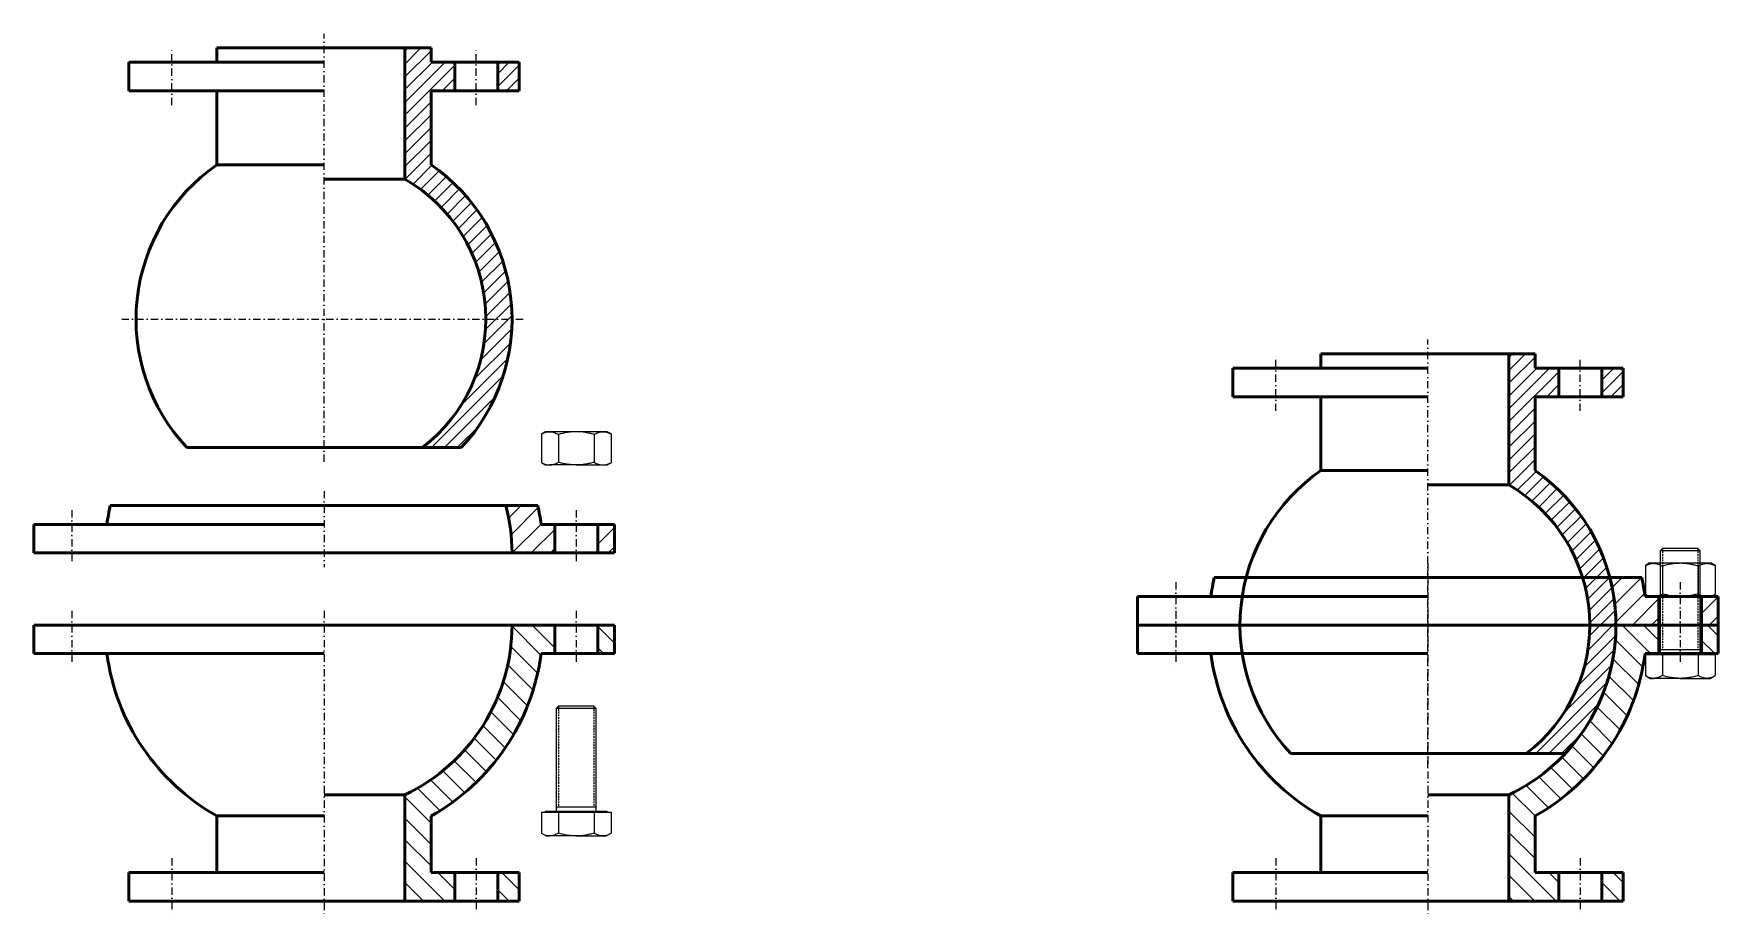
# Model space of a CAD drawing. Header units: millimetres. Extents: x 14703 to 23520, y 175 to 1762.
# Drawn here: x 19574 to 21344, y 836 to 1762 of the extents above; entities that cross this region are included whole.
import ezdxf

# ---------------------------------------------------------------- set-up
doc = ezdxf.new("R2010")
doc.units = ezdxf.units.MM
doc.header["$LTSCALE"] = 0.3
doc.linetypes.add('DASHDOTX2', pattern=[50.8, 25.4, -12.7, 0, -12.7])
doc.linetypes.add('HIDDEN', pattern=[9.525, 6.35, -3.175])
for name, color, linetype, lineweight in [('Contorno', 5, 'Continuous', 50), ('Hachura', 252, 'Continuous', 15), ('Linha de Centro', 46, 'DASHDOTX2', 9)]:
    doc.layers.add(name, color=color, linetype=linetype, lineweight=lineweight)
pattern_1 = [(135, (-3374.57, -756.258), (-11.22532, -11.22532), [])]
pattern_2 = [(45, (-3374.571, -756.258), (-6.735192, 6.735192), [])]
pattern_3 = [(45, (-3374.57, -756.258), (-10.102788, 10.102788), [])]

msp = doc.modelspace()

# ---------------------------------------------------------------- hatches: boundary and pattern name
at = {"layer": 'Hachura'}
h = msp.add_hatch(dxfattribs=at)
h.set_pattern_fill('ANSI31', color=256, scale=3)
h.set_pattern_definition(pattern_2)
h.paths.add_polyline_path([(19991.592, 1702.131), (20016.592, 1702.131), (20016.592, 1732.131), (19991.592, 1732.131), (19991.592, 1747.131), (19964.092, 1747.131), (19964.092, 1609.355, -0.26794919), (20049.092, 1462.131), (20076.592, 1462.131, 0.24597637), (19991.592, 1624.458)])
h.paths.add_polyline_path([(20084.092, 1732.131), (20061.592, 1732.131), (20061.592, 1702.131), (20084.092, 1702.131)])
h.paths.add_polyline_path([(20076.592, 1462.131), (20049.092, 1462.131, -0.23349854), (19982.412, 1327.131), (20023.249, 1327.131, 0.19040403)])
h = msp.add_hatch(dxfattribs=at)
h.set_pattern_fill('ANSI31', color=256, scale=3)
h.set_pattern_definition(pattern_2)
h.paths.add_polyline_path([(21151.372, 1380.638), (21176.372, 1380.638), (21176.372, 1410.638), (21151.372, 1410.638), (21151.372, 1425.638), (21123.872, 1425.638), (21123.872, 1287.862, -0.26794919), (21208.872, 1140.638), (21236.372, 1140.638, 0.24597637), (21151.372, 1302.964)])
h.paths.add_polyline_path([(21243.872, 1410.638), (21221.372, 1410.638), (21221.372, 1380.638), (21243.872, 1380.638)])
h.paths.add_polyline_path([(21236.372, 1140.638), (21208.872, 1140.638, -0.23349854), (21142.191, 1005.638), (21183.029, 1005.638, 0.19040403)])
h = msp.add_hatch(dxfattribs=at)
h.set_pattern_fill('ANSI31', color=256, scale=4.5)
h.set_pattern_definition(pattern_3)
h.paths.add_polyline_path([(20121.592, 1246.469), (20107.127, 1246.469, 0.02208698), (20103.591, 1266.469), (20070.158, 1266.469, -0.06407497), (20076.592, 1216.469), (20121.592, 1216.469)])
h.paths.add_polyline_path([(20184.092, 1246.469), (20166.592, 1246.469), (20166.592, 1216.469), (20184.092, 1216.469)])
h = msp.add_hatch(dxfattribs=at)
h.set_pattern_fill('ANSI31', color=256, scale=4.5)
h.set_pattern_definition(pattern_3)
h.paths.add_polyline_path([(21281.372, 1170.638), (21266.907, 1170.638, 0.02208698), (21263.371, 1190.638), (21229.938, 1190.638, -0.06407497), (21236.372, 1140.638), (21281.372, 1140.638)])
h.paths.add_polyline_path([(21343.872, 1170.638), (21326.372, 1170.638), (21326.372, 1140.638), (21343.872, 1140.638)])
h = msp.add_hatch(dxfattribs=at)
h.set_pattern_fill('ANSI31', color=256, scale=5, angle=90)
h.set_pattern_definition(pattern_1)
h.paths.add_polyline_path([(20121.592, 1140.638), (20076.592, 1140.638, -0.28914733), (19964.092, 962.365), (19964.092, 850.638), (20016.592, 850.638), (20016.592, 880.638), (19991.592, 880.638), (19991.592, 940.029, 0.2364906), (20107.127, 1110.638), (20121.592, 1110.638)])
h.paths.add_polyline_path([(20184.092, 1140.638), (20166.592, 1140.638), (20166.592, 1110.638), (20184.092, 1110.638)])
h.paths.add_polyline_path([(20084.092, 880.638), (20061.592, 880.638), (20061.592, 850.638), (20084.092, 850.638)], flags=17)
h = msp.add_hatch(dxfattribs=at)
h.set_pattern_fill('ANSI31', color=256, scale=5, angle=90)
h.set_pattern_definition(pattern_1)
h.paths.add_polyline_path([(21281.372, 1140.638), (21236.372, 1140.638, -0.28914733), (21123.872, 962.365), (21123.872, 850.638), (21176.372, 850.638), (21176.372, 880.638), (21151.372, 880.638), (21151.372, 940.029, 0.2364906), (21266.907, 1110.638), (21281.372, 1110.638)])
h.paths.add_polyline_path([(21343.872, 1140.638), (21326.372, 1140.638), (21326.372, 1110.638), (21343.872, 1110.638)])
h.paths.add_polyline_path([(21243.872, 880.638), (21221.372, 880.638), (21221.372, 850.638), (21243.872, 850.638)], flags=17)

# ---------------------------------------------------------------- linework, layer by layer
at = {"layer": 'Contorno'}
for p, q in [((19879.092, 1747.131), (19766.592, 1747.131)), ((19766.592, 1732.131), (19766.592, 1747.131)), ((19879.092, 1747.131), (19991.592, 1747.131)), ((19964.092, 1609.355), (19964.092, 1747.131)), ((19991.592, 1732.131), (19991.592, 1747.131)), ((19879.092, 1732.131), (19674.092, 1732.131)), ((19674.092, 1702.131), (19674.092, 1732.131)), ((19991.592, 1732.131), (20084.092, 1732.131)), ((20016.592, 1702.131), (20016.592, 1732.131)), ((20061.592, 1702.131), (20061.592, 1732.131)), ((20084.092, 1702.131), (20084.092, 1732.131)), ((19879.092, 1702.131), (19674.092, 1702.131)), ((19766.592, 1624.458), (19766.592, 1702.131)), ((19991.592, 1702.131), (20084.092, 1702.131)), ((19991.592, 1624.458), (19991.592, 1702.131)), ((19766.592, 1624.458), (19879.092, 1624.458)), ((19964.092, 1609.355), (19879.092, 1609.355)), ((21038.872, 1425.638), (20926.372, 1425.638)), ((20926.372, 1410.638), (20926.372, 1425.638)), ((21038.872, 1425.638), (21151.372, 1425.638)), ((21123.872, 1287.862), (21123.872, 1425.638)), ((21151.372, 1410.638), (21151.372, 1425.638)), ((21038.872, 1410.638), (20833.872, 1410.638)), ((20833.872, 1380.638), (20833.872, 1410.638)), ((21151.372, 1410.638), (21243.872, 1410.638)), ((21176.372, 1380.638), (21176.372, 1410.638)), ((21221.372, 1380.638), (21221.372, 1410.638)), ((21243.872, 1380.638), (21243.872, 1410.638)), ((21038.872, 1380.638), (20833.872, 1380.638)), ((20926.372, 1302.964), (20926.372, 1380.638)), ((21151.372, 1380.638), (21243.872, 1380.638)), ((21151.372, 1302.964), (21151.372, 1380.638)), ((19879.092, 1327.131), (19734.935, 1327.131)), ((19879.092, 1327.131), (20023.249, 1327.131)), ((20926.372, 1302.964), (21038.872, 1302.964)), ((21123.872, 1287.862), (21038.872, 1287.862)), ((19879.092, 1266.469), (19654.592, 1266.469)), ((19879.092, 1266.469), (20103.591, 1266.469)), ((19879.092, 1246.469), (19574.092, 1246.469)), ((19574.092, 1246.469), (19574.092, 1216.469)), ((20107.127, 1246.469), (20184.092, 1246.469)), ((20121.592, 1246.469), (20121.592, 1216.469)), ((20166.592, 1246.469), (20166.592, 1216.469)), ((20184.092, 1246.469), (20184.092, 1216.469)), ((19879.092, 1216.469), (19574.092, 1216.469)), ((19879.092, 1216.469), (20184.092, 1216.469)), ((21038.872, 1190.638), (20814.372, 1190.638)), ((21038.872, 1190.638), (21263.371, 1190.638)), ((21038.872, 1170.638), (20733.872, 1170.638)), ((20733.872, 1170.638), (20733.872, 1140.638)), ((21266.907, 1170.638), (21343.872, 1170.638)), ((21281.372, 1170.638), (21281.372, 1140.638)), ((21326.372, 1170.638), (21326.372, 1140.638)), ((21343.872, 1170.638), (21343.872, 1140.638)), ((19879.092, 1140.638), (19574.092, 1140.638)), ((19574.092, 1140.638), (19574.092, 1110.638)), ((19879.092, 1140.638), (20184.092, 1140.638)), ((20121.592, 1140.638), (20121.592, 1110.638)), ((20166.592, 1140.638), (20166.592, 1110.638)), ((20184.092, 1140.638), (20184.092, 1110.638)), ((21038.872, 1140.638), (20733.872, 1140.638)), ((20733.872, 1140.638), (20733.872, 1110.638)), ((21038.872, 1140.638), (20733.872, 1140.638)), ((21038.872, 1140.638), (21343.872, 1140.638)), ((21038.872, 1140.638), (21343.872, 1140.638)), ((21281.372, 1140.638), (21281.372, 1110.638)), ((21326.372, 1140.638), (21326.372, 1110.638)), ((21343.872, 1140.638), (21343.872, 1110.638)), ((19879.092, 1110.638), (19574.092, 1110.638)), ((20107.127, 1110.638), (20184.092, 1110.638)), ((21038.872, 1110.638), (20733.872, 1110.638)), ((21266.907, 1110.638), (21343.872, 1110.638)), ((21038.872, 1005.638), (20894.715, 1005.638)), ((21038.872, 1005.638), (21183.029, 1005.638)), ((19964.092, 962.365), (19879.092, 962.365)), ((19964.092, 962.365), (19964.092, 850.638)), ((21123.872, 962.365), (21038.872, 962.365)), ((21123.872, 962.365), (21123.872, 850.638)), ((19766.592, 940.029), (19766.592, 880.638)), ((19766.592, 940.029), (19879.092, 940.029)), ((19991.592, 940.029), (19991.592, 880.638)), ((20926.372, 940.029), (20926.372, 880.638)), ((20926.372, 940.029), (21038.872, 940.029)), ((21151.372, 940.029), (21151.372, 880.638)), ((19879.092, 880.638), (19674.092, 880.638)), ((19674.092, 880.638), (19674.092, 850.638)), ((19991.592, 880.638), (20084.092, 880.638)), ((20016.592, 880.638), (20016.592, 850.638)), ((20061.592, 880.638), (20061.592, 850.638)), ((20084.092, 880.638), (20084.092, 850.638)), ((21038.872, 880.638), (20833.872, 880.638)), ((20833.872, 880.638), (20833.872, 850.638)), ((21151.372, 880.638), (21243.872, 880.638)), ((21176.372, 880.638), (21176.372, 850.638)), ((21221.372, 880.638), (21221.372, 850.638)), ((21243.872, 880.638), (21243.872, 850.638)), ((19879.092, 850.638), (19674.092, 850.638)), ((19879.092, 850.638), (20084.092, 850.638)), ((21038.872, 850.638), (20833.872, 850.638)), ((21038.872, 850.638), (21243.872, 850.638))]:
    msp.add_line(p, q, dxfattribs=at)
at = {"layer": 'Contorno', "linetype": 'Continuous', "lineweight": 15}
for p, q in [((20111.592, 1343.805), (20107.564, 1341.48)), ((20107.564, 1341.48), (20107.564, 1311.23)), ((20115.946, 1343.805), (20111.592, 1343.805)), ((20144.092, 1343.805), (20115.946, 1343.805)), ((20125.328, 1340.902), (20125.328, 1311.808)), ((20172.238, 1343.805), (20144.092, 1343.805)), ((20162.856, 1340.902), (20162.856, 1311.808)), ((20176.592, 1343.805), (20172.238, 1343.805)), ((20180.62, 1341.48), (20176.592, 1343.805)), ((20180.62, 1341.48), (20180.62, 1311.23)), ((20107.564, 1311.23), (20111.592, 1308.905)), ((20176.592, 1308.905), (20180.62, 1311.23)), ((20111.592, 1308.905), (20115.946, 1308.905)), ((20144.092, 1308.905), (20115.946, 1308.905)), ((20144.092, 1308.905), (20172.238, 1308.905)), ((20172.238, 1308.905), (20176.592, 1308.905)), ((21271.372, 1205.538), (21267.344, 1203.212)), ((21275.726, 1205.538), (21271.372, 1205.538)), ((21303.872, 1205.538), (21275.726, 1205.538)), ((21285.339, 1220.987), (21282.872, 1218.52)), ((21282.872, 1218.52), (21282.872, 1110.638)), ((21303.872, 1218.52), (21282.872, 1218.52)), ((21303.872, 1220.987), (21285.339, 1220.987)), ((21322.405, 1220.987), (21303.872, 1220.987)), ((21324.872, 1218.52), (21303.872, 1218.52)), ((21332.017, 1205.538), (21303.872, 1205.538)), ((21324.872, 1218.52), (21322.405, 1220.987)), ((21324.872, 1110.638), (21324.872, 1218.52)), ((21336.372, 1205.538), (21332.017, 1205.538)), ((21340.399, 1203.212), (21336.372, 1205.538)), ((21267.344, 1203.212), (21267.344, 1172.963)), ((21285.108, 1202.635), (21285.108, 1173.54)), ((21322.635, 1202.635), (21322.635, 1173.54)), ((21340.399, 1203.212), (21340.399, 1172.963)), ((21267.344, 1172.963), (21271.372, 1170.638)), ((21271.372, 1170.638), (21275.726, 1170.638)), ((21303.872, 1170.638), (21275.726, 1170.638)), ((21303.872, 1170.638), (21332.017, 1170.638)), ((21332.017, 1170.638), (21336.372, 1170.638)), ((21336.372, 1170.638), (21340.399, 1172.963)), ((21267.344, 1109.638), (21267.344, 1087.54)), ((21267.344, 1109.638), (21275.726, 1109.638)), ((21271.372, 1110.638), (21271.372, 1109.638)), ((21271.372, 1110.638), (21336.372, 1110.638)), ((21275.726, 1109.638), (21285.108, 1109.638)), ((21285.108, 1109.638), (21285.108, 1087.54)), ((21285.108, 1109.638), (21303.872, 1109.638)), ((21303.872, 1109.638), (21322.635, 1109.638)), ((21322.635, 1109.638), (21322.635, 1087.54)), ((21322.635, 1109.638), (21332.017, 1109.638)), ((21332.017, 1109.638), (21340.399, 1109.638)), ((21336.372, 1109.638), (21336.372, 1110.638)), ((21340.399, 1109.638), (21340.399, 1087.54)), ((21267.344, 1087.54), (21272.372, 1084.638)), ((21272.372, 1084.638), (21275.726, 1084.638)), ((21303.872, 1084.638), (21275.726, 1084.638)), ((21303.872, 1084.638), (21332.017, 1084.638)), ((21332.017, 1084.638), (21335.372, 1084.638)), ((21335.372, 1084.638), (21340.399, 1087.54)), ((20125.559, 1055.402), (20123.092, 1052.935)), ((20123.092, 1052.935), (20123.092, 945.052)), ((20144.092, 1052.935), (20123.092, 1052.935)), ((20144.092, 1055.402), (20125.559, 1055.402)), ((20162.625, 1055.402), (20144.092, 1055.402)), ((20165.092, 1052.935), (20144.092, 1052.935)), ((20165.092, 1052.935), (20162.625, 1055.402)), ((20165.092, 945.052), (20165.092, 1052.935)), ((20107.564, 944.052), (20107.564, 921.955)), ((20107.564, 944.052), (20115.946, 944.052)), ((20111.592, 945.052), (20111.592, 944.052)), ((20111.592, 945.052), (20176.592, 945.052)), ((20115.946, 944.052), (20125.328, 944.052)), ((20125.328, 944.052), (20125.328, 921.955)), ((20125.328, 944.052), (20144.092, 944.052)), ((20144.092, 944.052), (20162.856, 944.052)), ((20162.856, 944.052), (20162.856, 921.955)), ((20162.856, 944.052), (20172.238, 944.052)), ((20172.238, 944.052), (20180.62, 944.052)), ((20176.592, 944.052), (20176.592, 945.052)), ((20180.62, 944.052), (20180.62, 921.955)), ((20107.564, 921.955), (20112.592, 919.052)), ((20175.592, 919.052), (20180.62, 921.955)), ((20112.592, 919.052), (20115.946, 919.052)), ((20144.092, 919.052), (20115.946, 919.052)), ((20144.092, 919.052), (20172.238, 919.052)), ((20172.238, 919.052), (20175.592, 919.052))]:
    msp.add_line(p, q, dxfattribs=at)
at = {"layer": 'Contorno', "color": 251, "linetype": 'HIDDEN', "lineweight": 9, "true_color": 0x636466}
for p, q in [((21285.339, 1220.987), (21285.339, 1115.138)), ((21322.405, 1220.987), (21322.405, 1115.138)), ((20125.559, 1055.402), (20125.559, 949.552)), ((20162.625, 1055.402), (20162.625, 949.552))]:
    msp.add_line(p, q, dxfattribs=at)
at = {"layer": 'Contorno', "linetype": 'Continuous', "lineweight": 0}
for p, q in [((21282.872, 1115.138), (21324.872, 1115.138)), ((20123.092, 949.552), (20165.092, 949.552))]:
    msp.add_line(p, q, dxfattribs=at)
at = {"layer": 'Contorno'}
for centre, radius, start, end in [((19879.092, 1462.131), 197.5, 124.723749, 223.121232), ((19879.092, 1462.131), 197.5, 316.878768, 55.276251), ((19879.092, 1462.131), 170, 307.428006, 60), ((21038.872, 1140.638), 197.5, 124.723749, 223.121232), ((21038.872, 1140.638), 197.5, 316.878768, 55.276251), ((21038.872, 1140.638), 170, 307.428006, 60), ((19879.092, 1216.469), 230, 167.444142, 172.505283), ((19879.092, 1216.469), 197.5, 0, 14.664854), ((19879.092, 1216.469), 230, 7.494717, 12.555858), ((21038.872, 1140.638), 230, 167.444142, 172.505283), ((21038.872, 1140.638), 197.5, 0, 14.664854), ((21038.872, 1140.638), 230, 7.494717, 12.555858), ((19879.092, 1140.638), 197.5, 295.491662, 0), ((21038.872, 1140.638), 197.5, 295.491662, 0), ((19879.092, 1140.638), 230, 187.494717, 240.716556), ((19879.092, 1140.638), 230, 299.283444, 352.505283), ((21038.872, 1140.638), 230, 187.494717, 240.716556), ((21038.872, 1140.638), 230, 299.283444, 352.505283)]:
    msp.add_arc(centre, radius, start, end, dxfattribs=at)
at = {"layer": 'Contorno', "linetype": 'Continuous', "lineweight": 15}
for points, knots in [([(20107.564, 1341.456), (20108.77, 1342.094), (20109.984, 1342.628), (20112.769, 1343.528), (20114.348, 1343.805), (20115.946, 1343.805)], [0.108417165, 0.108417165, 0.108417165, 0.108417165, 0.5, 0.5, 1, 1, 1, 1]), ([(20115.946, 1343.805), (20116.344, 1343.805), (20116.744, 1343.788), (20117.541, 1343.72), (20117.938, 1343.67), (20119.124, 1343.471), (20119.91, 1343.274), (20122.253, 1342.516), (20123.797, 1341.786), (20125.328, 1340.902)], [0, 0, 0, 0, 0.125, 0.125, 0.25, 0.25, 0.5, 0.5, 1, 1, 1, 1]), ([(20144.092, 1343.805), (20142.506, 1343.805), (20140.914, 1343.738), (20138.52, 1343.537), (20137.723, 1343.453), (20136.14, 1343.257), (20135.353, 1343.143), (20131.436, 1342.507), (20128.362, 1341.778), (20125.328, 1340.902)], [0, 0, 0, 0, 0.25, 0.25, 0.375, 0.375, 0.5, 0.5, 1, 1, 1, 1]), ([(20162.856, 1340.902), (20161.33, 1341.343), (20159.79, 1341.747), (20156.675, 1342.465), (20155.112, 1342.775), (20150.413, 1343.532), (20147.263, 1343.805), (20144.092, 1343.805)], [0, 0, 0, 0, 0.25, 0.25, 0.5, 0.5, 1, 1, 1, 1]), ([(20162.856, 1340.902), (20164.391, 1341.788), (20165.937, 1342.518), (20169.061, 1343.528), (20170.639, 1343.805), (20172.238, 1343.805)], [0, 0, 0, 0, 0.5, 0.5, 1, 1, 1, 1]), ([(20172.238, 1343.805), (20172.636, 1343.805), (20173.036, 1343.788), (20173.832, 1343.72), (20174.229, 1343.67), (20175.416, 1343.471), (20176.202, 1343.274), (20178.206, 1342.626), (20179.417, 1342.093), (20180.62, 1341.456)], [0, 0, 0, 0, 0.125, 0.125, 0.25, 0.25, 0.5, 0.5, 0.891337208, 0.891337208, 0.891337208, 0.891337208]), ([(20107.564, 1311.254), (20108.77, 1310.616), (20109.984, 1310.082), (20112.769, 1309.182), (20114.348, 1308.905), (20115.946, 1308.905)], [0.108417165, 0.108417165, 0.108417165, 0.108417165, 0.5, 0.5, 1, 1, 1, 1]), ([(20115.946, 1308.905), (20116.344, 1308.905), (20116.744, 1308.922), (20117.541, 1308.99), (20117.938, 1309.04), (20119.124, 1309.239), (20119.91, 1309.436), (20122.253, 1310.194), (20123.797, 1310.924), (20125.328, 1311.808)], [0, 0, 0, 0, 0.125, 0.125, 0.25, 0.25, 0.5, 0.5, 1, 1, 1, 1]), ([(20144.092, 1308.905), (20142.506, 1308.905), (20140.914, 1308.972), (20138.52, 1309.173), (20137.723, 1309.257), (20136.14, 1309.453), (20135.353, 1309.567), (20131.436, 1310.203), (20128.362, 1310.932), (20125.328, 1311.808)], [0, 0, 0, 0, 0.25, 0.25, 0.375, 0.375, 0.5, 0.5, 1, 1, 1, 1]), ([(20162.856, 1311.808), (20161.33, 1311.367), (20159.79, 1310.963), (20156.675, 1310.245), (20155.112, 1309.935), (20150.413, 1309.178), (20147.263, 1308.905), (20144.092, 1308.905)], [0, 0, 0, 0, 0.25, 0.25, 0.5, 0.5, 1, 1, 1, 1]), ([(20162.856, 1311.808), (20164.391, 1310.922), (20165.937, 1310.192), (20169.061, 1309.182), (20170.639, 1308.905), (20172.238, 1308.905)], [0, 0, 0, 0, 0.5, 0.5, 1, 1, 1, 1]), ([(20172.238, 1308.905), (20172.636, 1308.905), (20173.036, 1308.922), (20173.832, 1308.99), (20174.229, 1309.04), (20175.416, 1309.239), (20176.202, 1309.436), (20178.206, 1310.084), (20179.417, 1310.617), (20180.62, 1311.254)], [0, 0, 0, 0, 0.125, 0.125, 0.25, 0.25, 0.5, 0.5, 0.891337208, 0.891337208, 0.891337208, 0.891337208]), ([(21267.344, 1203.189), (21268.55, 1203.827), (21269.763, 1204.36), (21272.549, 1205.261), (21274.127, 1205.538), (21275.726, 1205.538)], [0.108417165, 0.108417165, 0.108417165, 0.108417165, 0.5, 0.5, 1, 1, 1, 1]), ([(21275.726, 1205.538), (21276.124, 1205.538), (21276.524, 1205.521), (21277.32, 1205.453), (21277.717, 1205.403), (21278.904, 1205.203), (21279.69, 1205.007), (21282.033, 1204.248), (21283.577, 1203.519), (21285.108, 1202.635)], [0, 0, 0, 0, 0.125, 0.125, 0.25, 0.25, 0.5, 0.5, 1, 1, 1, 1]), ([(21303.872, 1205.538), (21302.285, 1205.538), (21300.694, 1205.47), (21298.299, 1205.269), (21297.503, 1205.186), (21295.92, 1204.989), (21295.133, 1204.876), (21291.216, 1204.24), (21288.142, 1203.511), (21285.108, 1202.635)], [0, 0, 0, 0, 0.25, 0.25, 0.375, 0.375, 0.5, 0.5, 1, 1, 1, 1]), ([(21322.635, 1202.635), (21321.11, 1203.075), (21319.57, 1203.48), (21316.454, 1204.197), (21314.892, 1204.507), (21310.193, 1205.265), (21307.042, 1205.538), (21303.872, 1205.538)], [0, 0, 0, 0, 0.25, 0.25, 0.5, 0.5, 1, 1, 1, 1]), ([(21322.635, 1202.635), (21324.17, 1203.521), (21325.716, 1204.251), (21328.84, 1205.261), (21330.419, 1205.538), (21332.017, 1205.538)], [0, 0, 0, 0, 0.5, 0.5, 1, 1, 1, 1]), ([(21332.017, 1205.538), (21332.416, 1205.538), (21332.816, 1205.521), (21333.612, 1205.453), (21334.009, 1205.403), (21335.196, 1205.203), (21335.981, 1205.007), (21337.985, 1204.358), (21339.197, 1203.825), (21340.399, 1203.189)], [0, 0, 0, 0, 0.125, 0.125, 0.25, 0.25, 0.5, 0.5, 0.891337208, 0.891337208, 0.891337208, 0.891337208]), ([(21267.344, 1172.987), (21268.55, 1172.348), (21269.763, 1171.815), (21272.549, 1170.914), (21274.127, 1170.638), (21275.726, 1170.638)], [0.108417165, 0.108417165, 0.108417165, 0.108417165, 0.5, 0.5, 1, 1, 1, 1]), ([(21275.726, 1170.638), (21276.124, 1170.638), (21276.524, 1170.655), (21277.32, 1170.722), (21277.717, 1170.773), (21278.904, 1170.972), (21279.69, 1171.168), (21282.033, 1171.927), (21283.577, 1172.657), (21285.108, 1173.54)], [0, 0, 0, 0, 0.125, 0.125, 0.25, 0.25, 0.5, 0.5, 1, 1, 1, 1]), ([(21303.872, 1170.638), (21302.285, 1170.638), (21300.694, 1170.705), (21298.299, 1170.906), (21297.503, 1170.989), (21295.92, 1171.186), (21295.133, 1171.299), (21291.216, 1171.935), (21288.142, 1172.665), (21285.108, 1173.54)], [0, 0, 0, 0, 0.25, 0.25, 0.375, 0.375, 0.5, 0.5, 1, 1, 1, 1]), ([(21322.635, 1173.54), (21321.11, 1173.1), (21319.57, 1172.696), (21316.454, 1171.978), (21314.892, 1171.668), (21310.193, 1170.91), (21307.042, 1170.638), (21303.872, 1170.638)], [0, 0, 0, 0, 0.25, 0.25, 0.5, 0.5, 1, 1, 1, 1]), ([(21322.635, 1173.54), (21324.17, 1172.654), (21325.716, 1171.924), (21328.84, 1170.914), (21330.419, 1170.638), (21332.017, 1170.638)], [0, 0, 0, 0, 0.5, 0.5, 1, 1, 1, 1]), ([(21332.017, 1170.638), (21332.416, 1170.638), (21332.816, 1170.655), (21333.612, 1170.722), (21334.009, 1170.773), (21335.196, 1170.972), (21335.981, 1171.168), (21337.985, 1171.817), (21339.197, 1172.35), (21340.399, 1172.987)], [0, 0, 0, 0, 0.125, 0.125, 0.25, 0.25, 0.5, 0.5, 0.891337208, 0.891337208, 0.891337208, 0.891337208]), ([(21275.726, 1084.638), (21275.328, 1084.638), (21274.928, 1084.655), (21274.131, 1084.722), (21273.734, 1084.773), (21272.573, 1084.967), (21271.813, 1085.156), (21271.057, 1085.397)], [0, 0, 0, 0, 0.125, 0.125, 0.25, 0.25, 0.491908738, 0.491908738, 0.491908738, 0.491908738]), ([(21285.108, 1087.54), (21283.573, 1086.654), (21282.027, 1085.924), (21278.903, 1084.914), (21277.324, 1084.638), (21275.726, 1084.638)], [0, 0, 0, 0, 0.5, 0.5, 1, 1, 1, 1]), ([(21303.872, 1084.638), (21302.285, 1084.638), (21300.692, 1084.705), (21297.496, 1084.973), (21295.915, 1085.172), (21291.216, 1085.935), (21288.142, 1086.664), (21285.108, 1087.54)], [0, 0, 0, 0, 0.25, 0.25, 0.5, 0.5, 1, 1, 1, 1]), ([(21322.635, 1087.54), (21321.109, 1087.1), (21319.567, 1086.695), (21316.453, 1085.978), (21314.891, 1085.668), (21310.194, 1084.91), (21307.044, 1084.638), (21303.872, 1084.638)], [0, 0, 0, 0, 0.25, 0.25, 0.5, 0.5, 1, 1, 1, 1]), ([(21332.017, 1084.638), (21331.619, 1084.638), (21331.219, 1084.655), (21330.423, 1084.722), (21330.026, 1084.773), (21328.839, 1084.972), (21328.053, 1085.168), (21325.71, 1085.927), (21324.166, 1086.657), (21322.635, 1087.54)], [0, 0, 0, 0, 0.125, 0.125, 0.25, 0.25, 0.5, 0.5, 1, 1, 1, 1]), ([(20125.328, 921.955), (20123.793, 921.069), (20122.247, 920.339), (20119.123, 919.329), (20117.544, 919.052), (20115.946, 919.052)], [0, 0, 0, 0, 0.5, 0.5, 1, 1, 1, 1]), ([(20144.092, 919.052), (20142.505, 919.052), (20140.912, 919.119), (20137.717, 919.388), (20136.135, 919.587), (20131.436, 920.35), (20128.362, 921.079), (20125.328, 921.955)], [0, 0, 0, 0, 0.25, 0.25, 0.5, 0.5, 1, 1, 1, 1]), ([(20162.856, 921.955), (20161.329, 921.514), (20159.787, 921.109), (20156.673, 920.392), (20155.112, 920.082), (20150.414, 919.325), (20147.264, 919.052), (20144.092, 919.052)], [0, 0, 0, 0, 0.25, 0.25, 0.5, 0.5, 1, 1, 1, 1]), ([(20172.238, 919.052), (20171.84, 919.052), (20171.44, 919.069), (20170.643, 919.137), (20170.246, 919.187), (20169.06, 919.386), (20168.274, 919.583), (20165.93, 920.341), (20164.387, 921.071), (20162.856, 921.955)], [0, 0, 0, 0, 0.125, 0.125, 0.25, 0.25, 0.5, 0.5, 1, 1, 1, 1]), ([(20115.946, 919.052), (20115.548, 919.052), (20115.148, 919.069), (20114.351, 919.137), (20113.955, 919.187), (20112.794, 919.382), (20112.033, 919.57), (20111.277, 919.811)], [0, 0, 0, 0, 0.125, 0.125, 0.25, 0.25, 0.491908738, 0.491908738, 0.491908738, 0.491908738])]:
    msp.add_open_spline(points, degree=3, knots=knots, dxfattribs=at)
for points in [[(21336.687, 1085.397), (21335.147, 1084.906), (21333.592, 1084.638), (21332.017, 1084.638)], [(20176.907, 919.811), (20175.368, 919.32), (20173.812, 919.052), (20172.238, 919.052)]]:
    msp.add_open_spline(points, degree=3, dxfattribs=at)
at = {"layer": 'Linha de Centro'}
for p, q in [((19879.092, 1312.131), (19879.092, 1762.131)), ((19719.092, 1687.131), (19719.092, 1747.131)), ((20039.092, 1687.131), (20039.092, 1747.131)), ((19666.592, 1462.131), (20091.592, 1462.131)), ((21038.872, 990.638), (21038.872, 1440.638)), ((20878.872, 1365.638), (20878.872, 1425.638)), ((21198.872, 1365.638), (21198.872, 1425.638)), ((19879.092, 1281.469), (19879.092, 1201.469)), ((19614.092, 1261.469), (19614.092, 1201.469)), ((20144.092, 1261.469), (20144.092, 1201.469)), ((21038.872, 1205.638), (21038.872, 1125.638)), ((20773.872, 1185.638), (20773.872, 1125.638)), ((21303.872, 1185.638), (21303.872, 1125.638)), ((19614.092, 1155.638), (19614.092, 1095.638)), ((19879.092, 1155.638), (19879.092, 835.638)), ((20144.092, 1155.638), (20144.092, 1095.638)), ((20773.872, 1155.638), (20773.872, 1095.638)), ((21038.872, 1155.638), (21038.872, 835.638)), ((21303.872, 1155.638), (21303.872, 1095.638)), ((20826.372, 1140.638), (21251.372, 1140.638)), ((19719.092, 895.638), (19719.092, 835.638)), ((20039.092, 895.638), (20039.092, 835.638)), ((20878.872, 895.638), (20878.872, 835.638)), ((21198.872, 895.638), (21198.872, 835.638))]:
    msp.add_line(p, q, dxfattribs=at)

doc.saveas('drawing.dxf')
